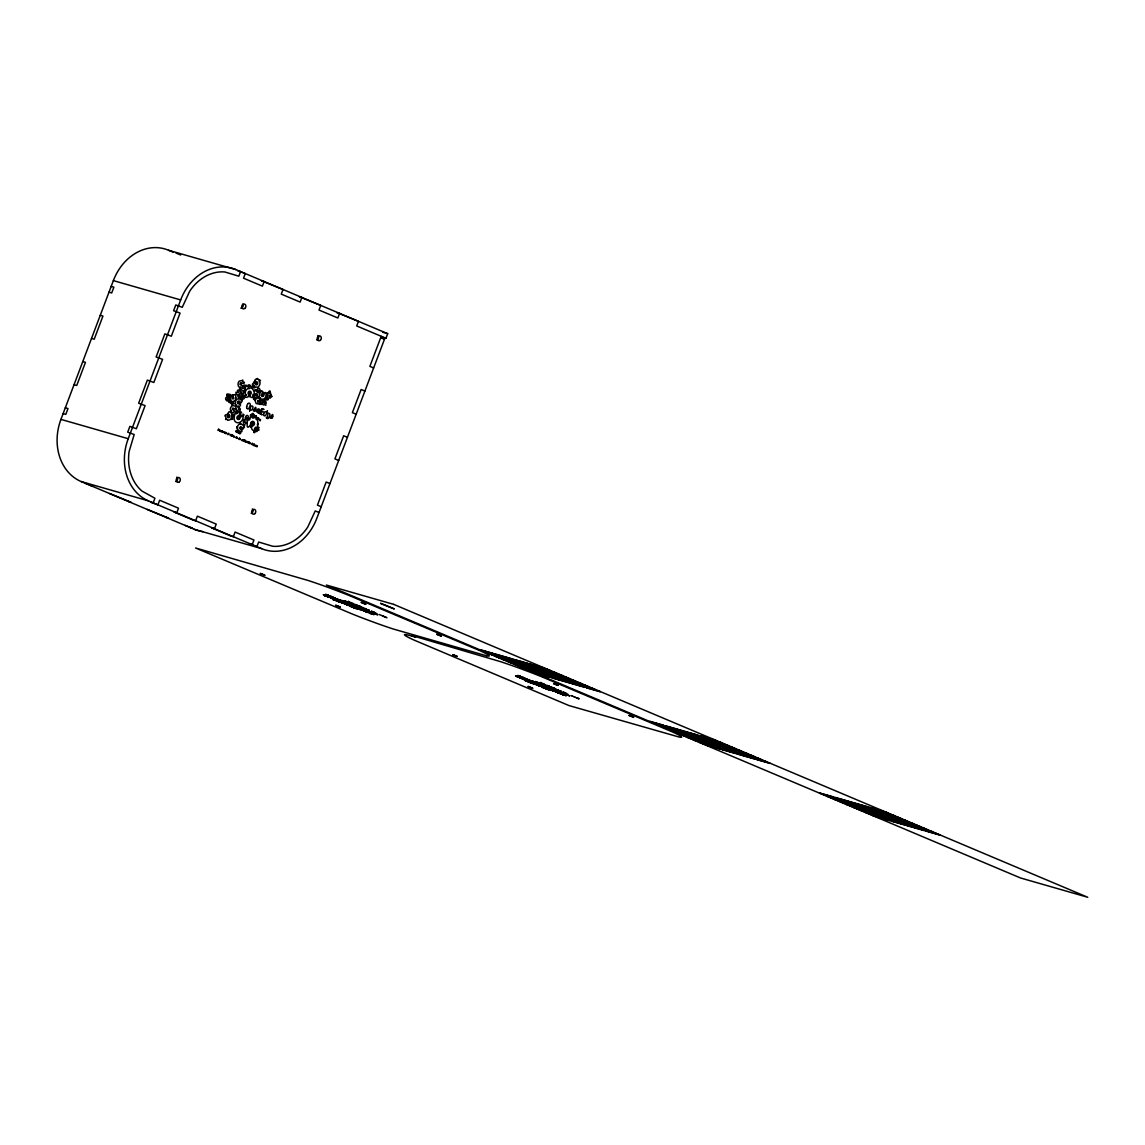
<?xml version="1.0" encoding="UTF-8"?>
<svg xmlns="http://www.w3.org/2000/svg" width="1145" height="1145" viewBox="0 0 1145 1145"><rect width="100%" height="100%" fill="white"/><g stroke="black" fill="none" stroke-linecap="round" stroke-linejoin="round"><path stroke-width="1.5" d="M252.616 388.126C254.247 383.661 249.624 387.225 252.601 388.227M256.094 415.964L255.936 416.408M259.128 429.819L258.641 430.348M245.359 440.396L244.944 441.655M245.703 440.396L245.116 441.641M228.843 399.934C227.755 403.426 223.475 398.074 226.839 397.072A2.004 1.66 -74 0 1 227.34 396.857L228.07 396.156L228.113 396.886A2.004 1.66 -74 0 1 228.571 397.129C231.29 397.558 223.704 399.419 229 399.533M257.596 424.638C259.128 425.511 257.754 422.061 257.51 424.494M223.976 432.581L224.391 431.822L224.52 432.681M229.873 394.352L230.732 394.868L229.844 395.512M219.167 429.69L219.396 430.606M227.826 416.379C230.245 414.29 229.014 418.283 227.855 416.394M260.087 420.759L259.443 419.442L260.445 419.528M256.866 445.877L256.924 446.893L257.095 445.849M240.565 427.886C241.752 430.091 240.808 425.396 240.507 427.944M257.983 392.306C257.654 386.695 259.686 394.037 259.901 391.232A1.947 1.603 -74 0 0 260.072 390.66L260.029 389.772A1.947 1.603 -74 0 0 259.829 389.257C258.827 385.693 254.576 391.891 257.725 392.263M265.969 405.23L265.84 405.273M243.999 422.634C245.889 421.761 245.059 418.698 243.055 419.8C245.144 421.26 241.709 421.646 243.985 422.748M244.314 425.783L243.756 424.58L244.729 424.68M242.167 439.651L242.01 440.467M251.671 444.188L252.229 444.646L252.243 443.086M222.76 431.264L222.373 431.88M238.375 432.08L238.289 433.268L238.489 432.109M223.017 432.094L223.289 432.051M256.065 416.723L256.265 415.95M249.252 395.555C251.471 396.514 247.506 397.458 249.08 395.626M270.334 397.229L270.392 398.016C266.656 399.691 266.241 393.222 269.046 393.436A2.218 1.832 -74 0 1 269.619 393.408L270.578 392.921L270.406 393.737A2.218 1.832 -74 0 1 270.807 394.181C273.34 395.841 265.325 394.71 270.563 396.971M255.707 393.694C258.441 392.048 258.011 399.634 255.077 397.558A1.989 1.646 -74 0 1 254.648 397.272L254.204 396.571A1.989 1.646 -74 0 1 254.104 395.984C252.959 393.551 258.326 398.388 255.364 393.851M233.537 408.622L233.022 409.567M246.619 406.561L247.52 404.171M355.737 608.525L351.057 606.406M243.112 395.211C245.774 393.823 244.815 400.621 242.425 398.875A1.832 1.503 -74 0 1 242.039 398.446L241.667 397.787A1.832 1.503 -74 0 1 241.581 397.229C240.693 395.025 245.245 399.462 242.812 395.383M380.798 337.46L384.563 339.049L316.836 518.299A49.521 40.848 -74 0 1 261.632 548.641L194.349 529.319L81.18 481.558A49.521 40.848 -74 0 1 60.943 419.385L113.369 280.611A49.521 40.848 -74 0 1 168.573 250.268L235.87 269.59L387.697 333.667L385.951 338.29L380.899 336.845M261.632 548.641L148.464 500.88A49.521 40.848 -74 0 1 128.226 438.707L180.667 299.933A49.521 40.848 -74 0 1 235.87 269.59M220.141 430.134L219.726 431.221L220.141 430.563M220.985 430.935L220.727 431.636L221.128 430.978M221.2 430.806L222.302 430.935L222.101 432.209L222.159 430.935M229.816 434.986L230.088 434.298M231.905 434.499L231.018 435.973L231.433 434.785M233.437 436.531L233.279 435.587L233.294 436.488M254.09 385.994L253.603 387.296L254.405 387.883L255.249 386.853A3.736 3.091 -74 0 0 256.194 387.01C257.897 389.2 261.947 382.487 259.242 381.385C260.201 377.821 252.158 378.508 256.065 381.943A1.546 1.274 -74 0 1 257.711 382.816A1.546 1.274 -74 0 1 256.709 384.806A1.546 1.274 -74 0 1 255.178 383.732C254.419 380.755 250.311 385.665 253.575 385.092A3.736 3.091 -74 0 0 254.076 385.994M236.986 437.361L237.058 438.506L236.886 437.304M249.682 410.912L250.24 409.638A1.446 1.188 -74 0 0 252.372 409.166L252.888 407.792A1.46 1.202 -74 0 0 252.243 406.017A1.46 1.202 -74 0 0 250.655 406.919L249.639 410.969M243.871 440.868L243.971 440.095M244.186 439.752L243.928 440.281M381.228 336.301L369.864 366.371L373.642 367.96M245.831 441.34L245.717 442.099M267.744 393.107C266.985 391.475 266.613 395.368 267.773 393.279M243.241 441.054L243.27 440.481M255.02 400.421L255.349 399.405M253.131 444.918L252.93 443.931L253.217 444.847M240.207 413.603L238.632 415.678A1.947 1.603 -74 0 0 236.915 417.796A1.947 1.603 -74 0 0 238.632 419.485A1.947 1.603 -74 0 0 240.164 417.195C244.458 415.363 244.744 414.891 242.983 414.075C245.173 425.554 229.558 426.083 235.469 412.944L236.643 413.817A4.666 3.85 -74 0 1 237.802 413.188C238.232 409.824 239.477 412.2 240.321 413.374M525.383 680.631L531.194 682.277L529.019 681.79M254.748 381.199C252.587 381.929 255.979 382.974 254.619 381.399M240.264 403.799L240.164 402.553L240.894 403.026M233.122 397.243C234.94 398.732 231.09 398.474 232.95 397.258M238.704 406.375C240.593 408.092 236.528 407.763 238.532 406.389M361.605 607.88L360.217 607.251L363.752 608.696L358.142 606.564M246.748 419.657C243.355 420.115 246.404 413.087 248.179 416.064A2.018 1.66 -74 0 1 248.522 416.479L248.766 417.324A2.018 1.66 -74 0 1 248.723 417.954C249.252 420.759 245.331 414.175 247.034 419.657M255.364 398.918L254.519 398.875L254.677 400.077M241.652 394.367C243.198 395.784 239.462 394.839 241.881 394.037M239.52 438.263L238.861 439.294L239.377 438.134M243.642 392.792L243.355 393.651L241.566 393.064C239.978 390.903 242.11 386.967 243.813 388.384A2.333 1.918 -74 0 1 244.357 388.627L245.388 388.613L244.958 389.343A2.333 1.918 -74 0 1 245.159 390.001C246.733 392.764 240.078 387.912 243.942 392.649M253.975 432.595C256.68 432.839 252.43 430.148 254.09 432.452M240.235 415.864L241.008 415.32M237.63 390.416C238.919 388.999 239.992 391.232 240.421 392.807C239.505 393.823 238.146 396.156 237.301 394.696A2.261 1.875 -74 0 1 236.786 394.438L235.798 394.395L236.242 393.708A2.247 1.846 -74 0 1 236.07 393.078C234.525 390.273 241.065 395.368 237.358 390.588M241.051 415.148L240.35 414.404L240.207 415.907M242.296 429.661L242.439 428.416L243.026 429.06M258.87 427.758C258.112 425.668 259.042 429.504 255.779 427.171A5.568 4.594 -74 0 1 254.591 428.302C255.407 433.84 248.608 427.801 252.916 425.825A2.319 1.918 -74 0 0 254.376 422.806A2.319 1.918 -74 0 0 251.871 421.56A2.319 1.918 -74 0 0 250.683 424.695C245.631 431.479 247.506 422.963 247.477 419.771C251.013 421.575 249.281 416.494 251.828 416.436C252.229 421.217 257.496 413.731 255.936 419.027C260.258 418.998 255.249 430.491 258.827 427.958M265.669 401.609C262.692 406.833 265.339 398.718 263.636 401.108A1.989 1.646 -74 0 0 263.193 401.466L262.735 402.253A1.989 1.646 -74 0 0 262.606 402.854C261.346 406.575 267.916 404.743 265.797 401.881M229.716 395.569L229.73 394.452M227.726 413.789L227.469 414.991L227.612 413.76M240.121 439.565L240.278 438.535L239.978 439.565M236.9 427.801C236.042 425.496 238.804 427.514 237.058 427.844M239.405 403.512L239.262 403.598A1.46 1.202 -74 0 1 237.559 403.226A1.46 1.202 -74 0 1 238.131 401.179A1.46 1.202 -74 0 1 239.792 401.766C241.251 404.314 243.899 398.761 241.051 400.135A3.507 2.891 -74 0 0 240.407 399.448L240.636 398.159L239.148 398.961A3.507 2.891 -74 0 0 238.246 399.061C236.199 397.515 233.623 404.6 236.357 404.901C236.07 408.164 243.37 406.117 239.434 403.541M239.004 401.866C240.106 404.257 236.672 402.052 238.847 401.795M231.548 419.471L232.091 417.753L232.678 418.927M271.837 396.514C271.88 394.553 269.991 397.744 271.78 396.671M240.565 433.354C240.65 430.835 238.174 434.9 240.479 433.554M244.458 425.582L244.772 424.881M260.158 420.544L260.502 419.743M267.4 399.29C267.229 401.28 269.418 398.231 267.515 399.133M218.824 429.089L218.08 430.52L218.523 429.332M228.757 433.282L228.012 434.714L228.456 433.526M233.494 408.722L233.437 409.567M541.628 686.098L530.779 682.248L544.648 687.515L541.814 686.17M240.593 384.305C240.378 381.786 242.425 384.849 240.708 384.405M261.861 399.963C261.418 402.496 264.438 399.018 261.99 399.791M232.75 395.383C233.251 393.451 230.789 396.07 232.664 395.526M263.436 394.41C261.561 393.379 262.09 397.859 263.464 394.41M255.564 384.004C255.721 381.213 258.842 383.89 255.836 384.004M255.206 430.205C258.741 428.001 254.419 432.452 256.222 431.536A1.546 1.274 -74 0 0 256.623 431.508L257.181 431.193A1.546 1.274 -74 0 0 257.468 430.835C259.543 428.917 254.963 426.928 255.192 429.962M344.674 601.884L343.643 601.468L359.172 607.294M562.796 694.586L561.451 693.942L566.317 695.745L562.309 694.471L563.698 694.986M522.005 678.527L519.515 677.582L522.65 678.913M254.176 443.931L253.804 445.591L254.319 444.446M359.673 609.455L358.542 608.882L366.887 611.816L361.62 609.899M329.374 596.931L335.413 599.035L328.229 596.717L329.359 596.917M360.045 608.911L361.219 609.326L357.999 607.995L364.768 610.614L355.952 607.337L360.274 609.297M365.012 610.17L371.08 612.747L369.992 612.389M567.233 695.13L555.039 690.507L556.799 691.294M332.995 598.635L334.183 599.107L331.492 598.162L334.698 599.293L326.311 595.887M522.721 678.942L526.872 680.66M342.885 602.957L344.144 603.472L336.444 600.753L352.517 606.435L349.554 605.032M223.418 431.608L223.06 432.424M560.019 691.208L559.032 690.778L560.935 691.537L549.7 687.544L558.273 690.578M353.032 606.693L354.191 607.251L350.699 606.034L359.101 608.983M547.31 686.685L546.008 686.241L551.275 688.374L539.195 683.808M544.605 687.873L552.448 690.392L548.083 688.431L551.661 689.82M529.577 681.304L523.179 678.37L524.639 678.985M252.945 413.445L252.086 413.76L253.088 413.502M563.254 694.786L562.438 694.4M362.893 609.011L357.269 606.922L359.587 607.623M551.661 688.56L549.342 687.973L557.1 690.907L552.334 689.376L553.493 689.633M565.401 694.299L569.909 695.931L564.871 694.128M540.311 686.27L538.88 685.583M342.813 602.957L339.092 601.368M343.171 603.243C344.731 603.716 338.462 601.397 342.827 603.114M534.958 684.037L536.418 684.567L534.615 683.866M549.256 688.059C552.835 689.104 548.426 688.045 549.242 687.945M558.245 692.811L553.679 690.893L561.851 693.984L557.343 692.467M560.177 692.968L560.864 693.297L555.397 690.678M344.817 602.041L347.894 603.129L345.89 602.513M537.463 683.336L540.311 684.381L535.531 682.248M339.736 602.141L336.888 600.71M520.989 677.811L515.579 675.851L516.939 676.351M366.014 608.911C367.745 610.485 363.638 607.995 361.104 607.694M559.175 691.909L561.122 692.453L552.792 688.789M548.956 687.572L543.603 685.64L546.995 686.614M359.644 608.983L360.36 609.197M549.943 689.562L552.863 690.478M551.79 690.063L554.166 691.222M356.095 606.006L347.278 602.198M536.661 682.907L534.371 681.676L541.642 683.851L539.424 683.279M354.835 607.093L356.854 607.852L352.946 606.435M372.34 611.616L371.51 611.201M552.434 687.572L551.203 687.114L552.047 687.444M564.485 692.696C569.122 694.614 563.884 692.439 564.786 692.797M560.807 692.424L559.504 692.067M367.116 610.085L358.185 606.907M542.773 687.372L544.39 687.859L541.685 686.9M330.29 597.404L329.173 597.06L332.537 598.119M359.487 608.238C365.04 610.428 354.85 605.977 361.748 609.255M522.134 678.226C524.253 678.985 519.758 677.554 524.668 679.2M553.336 689.576L550.716 688.732L554.323 690.478L550.588 689.175L555.325 690.507M350.814 603.758L347.55 602.614L352.216 604.216M541.642 684.395L544.276 685.311L539.223 683.536L548.398 687L547.009 686.599M325.065 595.743L324.135 595.357L326.554 596.259M516.323 676.18L515.608 675.894L521.204 678.055M328.343 595.357L325.495 594.369L328.386 595.371L326.382 594.584M520.488 676.437L517.626 675.45L520.517 676.452L519 675.865M523.465 678.527L522.607 678.284L523.322 678.57M346.32 602.513L344.888 602.041M346.549 602.8L347.736 603.114M349.225 604.131L345.819 602.928L352.789 605.648L348.295 604.116M538.694 683.88L539.581 684.266M354.664 605.777L356.51 606.435L351.558 604.617M361.992 610.271L361.705 609.984M538.594 685.096L540.812 685.798M541.556 686.843L542.587 687.157M371.094 612.203L377.764 614.836L372.154 612.775L375.088 614.049M560.062 692.253L563.34 693.326L562.581 692.968M366.958 610.8L370.164 612.045L367.559 611.416M559.676 692.453L563.211 693.827L555.683 690.821L557.973 691.609L556.613 691.194M333.567 598.549C338.949 600.667 326.454 595.844 332.565 597.847M527.501 680.316L523.723 678.513M349.483 605.018L345.16 603.601L348.237 604.674M355.737 607.981C349.068 605.447 357.698 609.312 354.206 607.651M539.467 685.54L540.311 685.597M327.126 596.23L325.123 595.386L329.932 597.103M341.153 600.724L335.714 599.164L343.901 602.699M536.261 682.792L532.325 681.017M344.473 601.826L341.353 600.452L344.845 601.769L342.226 600.595L344.158 601.182M538.193 682.635L539.51 683.078L535.016 681.561L542.844 684.782L542.029 684.653M525.14 680.66L532.654 683.508M339.607 601.025L331.907 598.348M357.312 608.467L355.193 607.294L356.582 608.267M338.72 601.655L337.575 601.182L339.292 601.926M528.103 681.447L534.658 684.166L533.77 683.679M373.943 613.62L374.83 613.806L372.569 612.933M539.281 685.368L539.61 685.597M343.056 602.413L343.786 602.642M534.658 683.236L532.182 682.477L535.803 683.708M360.575 608.424L361.348 608.553M355.351 607.48L353.175 606.75M560.664 693.755L559.69 693.383L561.05 693.884M525.627 679.915C527.959 680.688 521.361 678.47 524.925 679.772M324.593 595.371L323.42 594.756L324.822 595.271M532.625 682.162L535.245 683.508M556.527 690.707L554.08 689.777L556.57 690.664M340.695 600.08L340.494 600.009M366.343 609.412L366.915 610.013L366.672 609.183M552.548 688.388L555.897 689.777L553.436 688.66M559.719 691.036L557.672 690.549L559.046 691.093M558.402 690.85L558.975 691.093M339.321 600.137L343.056 601.511M343.171 602.614L342.183 602.27M535.202 682.592L531.18 681.175L532.84 681.618M553.937 688.274C558.245 689.963 551.547 687.415 553.865 688.159M548.412 689.319L549.6 689.748L548.441 689.347M362.035 607.78L362.621 608.224M531.251 681.962L530.521 681.805L532.539 682.477M333.138 597.275L331.019 596.445L333.209 597.275M356.238 606.592L358.7 607.508L357.526 607.151M366.271 611.573L371.352 613.334L369.864 613.033M530.106 681.175L532.539 682.077M534.414 681.948L535.116 682.205M350.442 606.063L348.881 605.519L351.744 606.564M344.888 601.239C350.914 603.487 342.198 600.238 344.387 601.053M366.472 609.584L368.132 610.142M525.169 679.772L524.109 679.4M524.353 679.572L525.283 679.786M558.631 690.564L555.583 689.347L557.171 689.963M367.359 611.072L366.343 610.772L374.172 614.65L364.368 610.872L368.046 611.988L366.457 611.416M544.82 687.329L548.956 689.004L544.82 687.472M552.362 690.02L553.851 690.592L551.031 689.748M356.682 608.353L358.499 609.326L355.751 608.482M536.991 683.136L537.721 683.322M553.965 691.294L548.956 689.261M366.815 609.798L363.809 608.367M534.758 684.052C538.737 685.526 530.779 682.778 534.314 683.751M550.287 689.19L551.403 689.576L550.201 689.118M338.591 601.526L337.847 601.211M532.597 683.465L529.491 682.134L531.251 682.978M538.536 685.669L537.005 684.982L538.722 685.597M328.458 596.917L327.055 596.488L328.229 596.717M364.411 608.682L365.04 608.882M359.501 608.639L361.534 609.154M365.112 611.172L366.228 611.774M549.915 687.615L551.131 688.374M552.82 689.347C549.686 688.26 554.838 690.893 552.505 689.805M557.357 692.253L559.018 692.911L558.345 692.625M348.323 602.299L349.969 603M370.665 612.103L369.363 611.516L370.45 611.874M515.937 676.022L516.681 676.251M532.468 681.003L534.629 682.048M551.36 689.147L552.262 689.605M346.033 602.571L346.878 602.728M356.882 606.464L358.414 606.821M561.036 691.265L559.977 690.85L561.265 691.308M367.302 611.273L363.151 609.741L364.668 610.213M529.147 682.005L530.622 682.649M334.097 599.98L332.851 599.508L337.016 600.91M574.761 697.062L573.845 696.675L575.305 697.205M362.235 607.294L363.809 607.952M371.624 611.273L372.01 611.43M366.042 611.688L365.756 611.602M552.548 690.12L554.094 690.235M540.927 682.721L540.197 682.449M535.516 681.576L536.103 681.948M547.925 685.655L549.514 686.327M540.683 685.211L544.905 686.757L541.986 685.583M550.645 687.945L551.303 688.374M548.298 688.889L547.482 688.56L548.398 688.875M324.164 595.014L323.462 594.799L325.438 595.615M334.297 599.121L333.581 598.549L337.431 600.209M524.825 679.142L526.528 679.944M341.41 601.926L338.39 600.724L342.684 602.213M383.432 616.225L385.264 617.069M385.321 617.083L384.262 616.654L386.967 617.742M519.973 677.854L520.56 677.94M530.478 681.618L528.689 680.889L532.854 682.549M545.564 688.345L547.925 689.419L543.803 687.93L546.995 689.09M577.524 698.192L576.35 697.691L577.896 698.293M350.399 602.342L352.531 603.186M360.56 606.607C356.152 604.861 363.38 607.78 360.489 606.549M542.687 683.493L544.347 684.252L543.059 683.651M538.751 685.283L537.964 684.896L539.223 685.483M551.618 689.333L553.336 690.12M552.563 690.049L553.378 690.163M546.58 688.846L546.881 688.975M571.326 695.587L571.784 695.716M355.15 604.374L354.864 604.245M564.614 692.725L562.882 692.052L564.156 692.525M364.468 610.113L364.411 609.942M547.825 688.76L542.644 686.928L543.875 687.601M373.642 612.117L375.603 613.047M373.384 613.233L369.778 611.659M379.152 614.493L382.602 615.881M541.943 683.121L541.513 682.95M536.848 682.835L536.318 682.606M333.896 599.937C332.036 598.849 343.257 602.442 335.957 600.366M359.272 607.852L364.954 609.813L362.564 608.854M371.51 613.906L369.549 613.09L371.753 613.892M535.001 683.608C530.006 681.59 535.474 684.252 533.828 683.522M357.183 606.993L357.898 607.165L357.111 606.864M522.435 678.484L523.465 678.913M541.127 683.679L542.115 684.095L541.098 683.737M531.051 682.062L532.854 682.764M551.632 689.734L552.692 690.177M562.51 693.984L561.079 693.484L562.095 693.956M343.257 601.726L345.904 602.742L342.956 601.64M358.671 605.777L357.97 605.591L358.9 605.963M375.002 612.775L374.029 612.289M385.793 617.355L386.352 617.47M518.47 675.664L520.574 676.423M535.402 682.806L538.05 683.837L534.558 682.592L537.449 683.622L536.733 683.293M567.319 693.913L567.691 693.984M578.74 698.736L577.881 698.393L579.112 698.822M530.707 681.847L531.695 682.162M345.017 601.254L344.201 600.896L347.379 601.984L345.518 601.383L346.563 601.755M353.175 603.487L353.733 603.73M357.541 605.333L355.895 604.732L356.71 604.946M361.19 608.482L359.816 607.981L360.89 608.353M545.292 684.553L545.807 684.753M548.04 685.812L549.672 686.399M528.503 682.048L528.117 681.876M552.176 689.175L552.491 689.233M559.075 692.281L559.275 692.253M531.037 682.806L532.053 683.236M382.645 332.222L387.697 333.667M381.199 338.09L384.563 339.049M113.369 280.611L180.667 299.933M111.194 286.393L113.885 287.166L111.695 292.948L109.004 292.175M100.259 315.304L102.95 316.077L94.219 339.206L91.528 338.433M82.784 361.562L85.474 362.335L76.744 385.464L74.039 384.691M65.308 407.82L67.999 408.593L65.809 414.375L63.118 413.603M60.943 419.385L128.226 438.707M81.18 481.558L148.464 500.88M85.889 483.548L93.303 486.31L90.612 485.537M109.476 493.495L131.017 502.226L128.326 501.453M147.19 509.411L168.744 518.155L166.054 517.383M184.917 525.34L192.317 528.103L189.626 527.33M331.52 597.046L335.728 598.434L332.809 597.504M337.431 599.365L334.884 598.434M338.805 599.765L336.272 598.835M339.764 600.982L336.358 599.379M348.266 603.916L350.012 604.345M368.404 610.342L366.858 609.727M373.442 612.131L373.986 612.332M480.227 649.687L493.509 653.509M495.527 654.081L528.16 663.456M530.192 664.043L543.474 667.85M480.084 649.902L512.731 659.277M514.749 659.864L547.382 669.224M483.992 651.276L497.288 655.097M499.306 655.67L531.938 665.045M533.956 665.631L547.253 669.439M483.863 651.491L516.495 660.865M518.513 661.452L551.146 670.827M487.77 652.879L501.052 656.686M503.07 657.273L535.717 666.633M537.735 667.22L551.017 671.042M487.641 653.094L520.274 662.454M522.292 663.041L554.924 672.416M491.534 654.468L504.831 658.275M506.849 658.862L539.481 668.236M541.499 668.809L554.795 672.63M491.405 654.682L524.038 664.057M526.056 664.63L558.703 674.004M495.313 656.056L508.609 659.878M510.627 660.45L543.26 669.825M545.278 670.397L558.56 674.219M495.184 656.271L527.816 665.646M529.834 666.218L562.467 675.593M499.091 657.645L512.373 661.466M514.391 662.039L547.024 671.414M549.042 672L562.338 675.808M498.948 657.86L531.581 667.234M533.613 667.821L566.245 677.182M502.855 659.248L516.152 663.055M518.17 663.642L550.802 673.002M552.82 673.589L566.102 677.411M502.727 659.463L535.359 668.823M537.377 669.41L570.01 678.785M506.634 660.837L519.916 664.644M521.934 665.231L554.566 674.605M556.584 675.178L569.881 678.999M506.491 661.051L539.138 670.426M541.156 670.999L573.788 680.373M510.398 662.425L523.694 666.247M525.712 666.819L558.345 676.194M560.363 676.767L573.659 680.588M510.269 662.64L542.902 672.015M544.92 672.587L577.552 681.962M514.177 664.014L527.459 667.836M529.477 668.408L562.123 677.783M564.141 678.37L577.423 682.177M514.048 664.229L546.68 673.603M548.698 674.19L581.331 683.551M517.941 665.603L531.237 669.424M533.255 670.011L565.888 679.371M567.906 679.958L581.202 683.765M517.812 665.832L550.444 675.192M552.462 675.779L585.095 685.154M521.719 667.206L535.001 671.013M537.019 671.6L569.666 680.974M571.684 681.547L584.966 685.368M521.59 667.42L554.223 676.795M556.241 677.368L588.873 686.742M525.498 668.794L538.78 672.616M540.798 673.188L573.43 682.563M575.448 683.136L588.745 686.957M525.355 669.009L557.987 678.384M560.005 678.956L592.652 688.331M529.262 670.383L542.558 674.205M544.576 674.777L577.209 684.152M579.227 684.739L592.509 688.546M529.133 670.598L561.766 679.973M563.784 680.545L596.416 689.92M533.04 671.972L546.322 675.793M548.341 676.366L580.973 685.74M582.991 686.327L596.287 690.134M532.897 672.187L565.544 681.561M567.562 682.148L600.195 691.508M536.805 673.575L550.101 677.382M552.119 677.969L584.751 687.329M586.77 687.916L600.052 691.737M516.681 676.623L518.685 677.353L517.654 676.981M550.845 686.914L550.101 686.671L551.217 687.114M557.458 689.791L558.817 690.278L558.073 690.02M563.898 692.453L563.111 692.138M571.498 695.659L573.373 696.461M576.25 697.663L577.395 698.149M649.974 721.321L663.27 725.143M665.288 725.73L697.92 735.09M699.938 735.677L713.22 739.484M649.845 721.55L682.477 730.911M684.495 731.498L717.128 740.872M653.752 722.924L667.034 726.731M669.052 727.318L701.685 736.693M703.703 737.265L716.999 741.087M653.609 723.139L686.241 732.514M688.274 733.086L720.906 742.461M657.516 724.513L670.813 728.32M672.831 728.907L705.463 738.282M707.481 738.854L720.763 742.676M657.387 724.728L690.02 734.102M692.038 734.675L724.67 744.05M661.295 726.102L674.577 729.923M676.595 730.496L709.227 739.87M711.245 740.443L724.542 744.264M661.152 726.316L693.798 735.691M695.817 736.264L728.449 745.638M665.059 727.69L678.355 731.512M680.373 732.084L713.006 741.459M715.024 742.046L728.32 745.853M664.93 727.905L697.563 737.28M699.581 737.867L732.213 747.227M668.837 729.293L682.119 733.101M684.137 733.687L716.784 743.048M718.802 743.635L732.084 747.456M668.709 729.508L701.341 738.868M703.359 739.455L735.992 748.83M672.602 730.882L685.898 734.689M687.916 735.276L720.548 744.651M722.567 745.223L735.863 749.045M672.473 731.097L705.105 740.471M707.123 741.044L739.756 750.419M676.38 732.471L689.662 736.292M691.694 736.865L724.327 746.239M726.345 746.812L739.627 750.633M676.251 732.685L708.884 742.06M710.902 742.633L743.534 752.007M680.159 734.059L693.441 737.881M695.459 738.453L728.091 747.828M730.109 748.415L743.406 752.222M680.015 734.274L712.648 743.649M714.666 744.236L747.313 753.596M683.923 735.648L697.219 739.47M699.237 740.056L731.87 749.417M733.888 750.004L747.17 753.811M683.794 735.877L716.426 745.238M718.445 745.824L751.077 755.199M687.701 737.251L700.983 741.058M703.001 741.645L735.634 751.02M737.652 751.592L750.948 755.414M687.558 737.466L720.205 746.841M722.223 747.413L754.856 756.788M691.466 738.84L704.762 742.661M706.78 743.234L739.412 752.609M741.43 753.181L754.712 757.002M691.337 739.055L723.969 748.429M725.987 749.002L758.62 758.376M695.244 740.429L708.526 744.25M710.544 744.822L743.177 754.197M745.209 754.784L758.491 758.591M695.101 740.643L727.748 750.018M729.766 750.605L762.398 759.965M699.008 742.017L712.304 745.839M714.323 746.425L746.955 755.786M748.973 756.373L762.269 760.18M698.879 742.232L731.512 751.607M733.53 752.193L766.162 761.568M702.787 743.62L716.069 747.427M718.087 748.014L750.734 757.375M752.752 757.961L766.034 761.783M702.658 743.835L735.29 753.195M737.308 753.782L769.941 763.157M706.551 745.209L719.847 749.016M721.865 749.603L754.498 758.978M756.516 759.55L769.812 763.371M819.72 792.97L833.016 796.777M835.034 797.364L867.667 806.738M869.685 807.311L882.981 811.132M819.591 793.184L852.224 802.559M854.242 803.132L886.874 812.506M823.498 794.558L836.78 798.38M838.798 798.952L871.445 808.327M873.463 808.9L886.745 812.721M823.369 794.773L856.002 804.148M858.02 804.72L890.653 814.095M877.227 810.503L890.524 814.31M827.262 796.147L840.559 799.969M842.577 800.541L875.209 809.916M827.134 796.362L859.766 805.736M861.784 806.309L894.417 815.684M831.041 797.736L844.323 801.557M846.355 802.13L878.988 811.504M881.006 812.091L894.288 815.898M830.912 797.95L863.545 807.325M865.563 807.912L898.195 817.272M834.819 799.339L848.101 803.146M850.12 803.733L882.752 813.093M884.77 813.68L898.066 817.501M834.676 799.553L867.309 808.914M869.327 809.501L901.974 818.875M838.584 800.928L851.88 804.735M853.898 805.321L886.531 814.696M888.549 815.269L901.831 819.09M838.455 801.142L871.087 810.517M873.105 811.089L905.738 820.464M842.362 802.516L855.644 806.338M857.662 806.91L890.295 816.285M892.313 816.857L905.609 820.679M842.219 802.731L874.866 812.106M876.884 812.678L909.516 822.053M846.126 804.105L859.423 807.926M861.441 808.499L894.073 817.874M896.091 818.46L909.373 822.267M845.998 804.32L878.63 813.694M880.648 814.281L913.281 823.641M849.905 805.694L863.187 809.515M865.205 810.102L897.837 819.462M899.87 820.049L913.152 823.87M849.776 805.923L882.409 815.283M884.427 815.87L917.059 825.244M853.669 807.297L866.965 811.104M868.983 811.69L901.616 821.065M903.634 821.638L916.93 825.459M853.54 807.511L886.173 816.886M888.191 817.458L920.823 826.833M857.448 808.885L870.73 812.707M872.748 813.279L905.394 822.654M907.412 823.226L920.694 827.048M857.319 809.1L889.951 818.475M891.969 819.047L924.602 828.422M861.212 810.474L874.508 814.295M876.526 814.868L909.159 824.243M911.177 824.829L924.473 828.636M861.083 810.689L893.715 820.063M895.733 820.65L928.38 830.01M864.99 812.063L878.287 815.884M880.305 816.471L912.937 825.831M914.955 826.418L928.237 830.225M864.861 812.292L897.494 821.652M899.512 822.239L932.144 831.613M868.769 813.666L882.051 817.473M884.069 818.06L916.701 827.434M918.719 828.007L932.016 831.828M868.626 813.88L901.258 823.255M903.29 823.827L935.923 833.202M872.533 815.254L885.829 819.061M887.847 819.648L920.48 829.023M922.498 829.595L935.78 833.417M872.404 815.469L905.037 824.844M907.055 825.416L939.687 834.791M876.311 816.843L889.593 820.664M891.611 821.237L924.244 830.612M926.262 831.184L939.558 835.006M348.481 602.485L347.651 602.127L349.053 602.571M341.468 601.053L339.478 600.309M384.419 616.697L384.119 616.582M535.946 681.762L534.973 681.733L536.232 681.89M533.599 682.134L531.953 681.49M336.358 600.953L336.501 600.996M541.113 684.195L539.696 683.679M362.092 608.124L361.677 607.938M358.957 607.279L358.228 606.721M366.157 609.67L365.126 609.426L366.901 609.97M363.623 609.77L362.893 609.426L366.014 611.044M554.624 688.474L555.783 688.961M341.024 600.853L339.65 600.323M341.782 601.855L341.038 601.511L342.155 601.755M382.63 615.967L383.389 616.325M348.366 604.589L347.937 604.66M368.533 610.371L367.645 609.655L368.991 610.156M367.645 612.375L368.075 612.518M526.814 680.03L525.755 679.658L527.53 680.144M349.125 601.783L348.166 601.368L349.382 601.869M365.856 609.283L365.241 608.567M541.413 682.921L540.726 682.62M360.017 608.467L360.031 608.052M325.495 595.472L327.47 596.545M347.479 603.2L346.806 602.928M337.961 600.094L337.303 599.865M552.82 688.488L553.751 688.961M547.983 688.675L545.349 687.658M578.111 698.493L577.724 698.221M539.696 683.708L543.188 684.882M352.116 604.202L351.071 603.844M336.63 600.252L337.474 600.781M528.761 681.347L526.872 680.631M368.017 609.755L369.449 610.357M365.126 608.539L366.314 609.455M362.536 608.94L364.482 609.641L362.55 608.825M528.661 680.516L527.845 680.244L529.305 680.903M560.163 690.836L560.134 690.922M553.708 690.32L556.914 691.694L553.879 690.836M346.692 604.674L344.86 603.887L348.237 605.19L346.291 604.36M354.964 608.038L353.834 607.566M370.436 613.133L369.649 612.732M540.011 686.055L538.465 685.454M327.098 596.116L328.858 596.674M324.908 595.6L326.268 596.216L325.509 595.901M342.527 602.685L341.568 602.37M358.342 608.167L359.029 608.496M541.413 684.91L541.785 685.039M546.995 685.34L547.882 685.655M563.225 693.283L563.297 693.269M343.729 602.671L347.794 604.374M339.993 601.712L338.734 601.111L339.607 601.597M365.183 610.357L361.104 608.453M339.263 600.595L341.725 601.54M357.154 608.482L359.687 609.469M558.044 692.568L557.171 692.138M366.028 611.158L368.203 612.031M357.97 606.578L358.714 606.864M359.53 607.465L362.378 608.567M562.51 693.04L561.608 692.682L562.911 693.169M337.26 599.064L339.621 600.066M527.029 679.515L531.752 681.146L529.391 680.144M528.403 679.915L529.906 680.545M576.522 697.777L576.021 697.62M558.832 692.181L560.377 692.568M328.515 596.588L328.042 596.373M335.814 600.137L334.87 599.765L336.601 600.238M536.404 683.179L534.6 682.363M527.945 681.218L527.072 680.889L530.049 681.547L528.689 680.674M538.021 683.594L538.937 683.894M348.896 602.599L349.955 603M342.441 601.268L345.318 602.542L344.588 602.213M351.672 606.764L350.656 606.406L354.478 607.866M563.555 693.355L566.217 694.4M538.25 683.679L539.009 683.823M351.529 604.603L354.621 605.891M528.732 681.318L532.511 683.007M347.078 604.159L346.133 604.059L346.849 604.245M362.836 608.725L368.991 611.373L367.531 610.772M338.977 600.481L338.19 600.066M540.955 684.095L541.628 684.395M553.078 690.564L553.879 690.85M376.433 613.391L376.862 613.548M523.208 678.785L521.318 678.141L522.134 678.513M560.349 693.126L558.359 692.224M524.753 678.069L521.047 676.91L524.782 678.169M340.179 601.755L341.539 602.27M354.606 606.936L352.946 606.392M520.66 677.625L520.045 677.554M359.33 609.054L361.834 610.213M565.702 694.457L564.714 694.027M557.83 692.51L558.588 692.51M327.67 595.071L328.443 595.328M332.694 598.062L333.696 598.391L332.136 597.633M523.666 678.126L527.874 679.529L524.51 678.384M332.25 596.831L328.887 595.786L332.336 597.275M357.512 606.778L358.786 607.108M524.396 677.926L523.065 677.439L524.024 677.869M554.323 690.22L552.491 689.419M341.324 602.07L342.698 602.642M385.951 338.29L356.71 325.953L358.457 321.33L336.902 312.599L339.593 313.372L337.847 317.995L318.997 310.037L320.743 305.414L299.188 296.684L301.879 297.457L300.133 302.08L281.269 294.122L283.015 289.485L261.461 280.754L264.151 281.527L262.405 286.15L243.541 278.192L245.288 273.569L237.888 270.807L240.579 271.58L238.833 276.203L224.792 271.966A44.526 36.726 -74 0 0 189.684 291.259L182.255 307.304L175.786 304.942L173.596 310.724L180.066 313.086L171.321 336.215L164.866 333.853L156.121 356.982L162.59 359.344L153.845 382.473L147.376 380.111L138.645 403.24L145.1 405.602L136.369 428.731L129.9 426.369L127.71 432.152L134.18 434.513L129.113 451.559A44.526 36.726 -74 0 0 141.98 491.09L154.933 498.247L153.187 502.87L150.496 502.097L157.895 504.859L159.642 500.236L178.505 508.194L176.759 512.817L174.069 512.044L192.933 520.002L195.623 520.775L197.369 516.152L216.233 524.109L214.487 528.732L211.796 527.959L230.646 535.932L233.337 536.704L235.083 532.067L253.947 540.025L252.201 544.662L249.51 543.889L256.924 546.652L258.67 542.029L272.71 546.265A44.526 36.726 -74 0 0 307.805 526.972L315.247 510.928L319.026 512.516M175.986 253.031L180.695 255.02M168.573 250.268L173.296 252.258M364.897 391.089L361.133 389.5L352.388 412.629L356.167 414.218M347.422 437.347L343.657 435.758L334.912 458.887L338.691 460.476M329.946 483.605L326.168 482.016L317.437 505.145L321.201 506.734M355.122 607.408L356.353 608.253M549.328 689.848L550.645 690.406L546.537 689.075M255.793 446.221L256.065 445.233L256.294 446.092M231.762 419.385L232.592 419.127M266.599 418.197C268.932 420.444 271.666 413.173 268.517 413.13A1.56 1.288 -74 0 0 268.002 413.431L267.429 417.081A1.603 1.317 -74 0 0 267.873 417.281L267.501 418.125L266.413 417.338A1.474 1.217 -74 0 0 266.599 418.197M248.265 408.665A1.66 1.374 -74 0 1 247.592 408.693A1.975 1.632 -74 0 1 247.148 408.536M247.234 408.522A1.66 1.374 -74 0 1 246.733 406.618M248.222 408.679A1.932 1.589 -74 0 0 248.637 408.479A1.66 1.374 -74 0 0 249.295 407.606L250.197 405.201A1.632 1.345 -74 0 0 250.225 404.228L250.125 403.927A1.675 1.374 -74 0 0 247.606 404.185M252.344 508.967A2.476 2.047 -74 0 1 251.199 513.389M176.888 477.121A2.476 2.047 -74 0 1 175.743 481.558M317.881 335.499A2.476 2.047 -74 0 1 316.736 339.936M242.812 304.083A2.476 2.047 -74 0 1 240.751 308.134M202.937 531.666A49.521 40.848 -74 0 1 194.349 529.319M240.121 388.255C238.16 389.271 241.48 390.416 240.135 388.241M246.146 422.433C249.109 422.863 243.842 424.595 246.146 422.433M256.122 390.03C254.748 392.964 253.932 387.926 256.122 390.03M260.802 401.967C262.405 403.455 260.802 406.06 260.087 403.255C259.271 406.818 258.412 401.652 260.802 401.967M246.089 395.082L245.302 396.542C246.103 398.66 249.424 396.514 248.537 394.495A1.889 1.56 -74 0 1 248.551 391.805A1.889 1.56 -74 0 1 250.841 391.69A1.889 1.56 -74 0 1 250.583 394.381C247.792 397.344 254.834 399.133 252.601 395.454A4.537 3.736 -74 0 0 253.188 394.181L254.605 393.894C253.947 390.517 251.785 386.051 249.238 388.613C246.118 387.955 243.928 392.978 246.089 395.082M250.426 426.47C251.399 429.332 252.158 423.564 250.426 426.47M227.411 394.896L227.039 395.984L227.082 393.98L228.656 394.08L228.385 395.927L227.411 394.896M234.167 436.345L234.081 437.247L234.181 436.274M264.624 398.803L260.731 399.49C261.976 396.556 256.695 398.274 259.572 395.841A3.707 3.049 -74 0 1 259.586 394.71L259.013 392.964L260.144 393.107A3.678 3.034 -74 0 1 260.831 392.234C259.8 388.77 264.81 391.848 262.162 393.608A1.531 1.259 -74 0 0 261.461 395.726A1.531 1.259 -74 0 0 263.235 396.213A1.531 1.259 -74 0 0 263.736 394.052C266.957 389.014 266.527 397.229 264.624 398.803M231.175 410.812C230.875 414.204 237.387 412.086 232.349 409.252L232.764 408.021C234.124 408.421 238.232 410.797 235.984 407.849A3.149 2.591 -74 0 0 235.655 407.005L236.185 405.96L234.768 406.117A3.177 2.619 -74 0 0 234.009 405.86C232.75 403.927 228.385 408.98 231.175 410.812M250.054 443.043L249.968 443.959L250.111 442.943M229.172 402.296C228.385 397.988 232.764 404.786 229.172 402.296M250.383 385.908C247.864 385.307 249.81 388.928 247.864 386.996C246.776 384.978 249.853 383.761 250.383 385.908M238.89 417.539L239.105 418.841L239.419 416.637L237.731 416.723L237.63 418.712L238.89 417.539M248.866 393.036C250.884 396.113 250.068 389.858 248.866 393.036M257.468 378.494L256.938 379.41L257.468 378.494M245.531 385.765C245.259 385.207 243.155 384.047 244.243 386.91C245.431 389.601 247.449 383.274 245.531 385.765M259.815 380.412C261.847 380.483 258.613 380.856 259.843 380.34M260.731 400.163C258.627 403.255 256.738 396.671 258.169 403.956L256.094 403.469L255.149 400.707L256.28 398.331L258.355 397.472L258.498 398.36A2.505 2.061 -74 0 1 259.085 398.603L260.187 398.56L259.743 399.347A2.505 2.061 -74 0 1 259.972 400.049L260.731 400.163M263.837 392.792C262.606 394.51 262.921 391.318 263.908 392.935M243.599 383.489L240.464 382.745L240.006 384.505L242.84 385.75L242.554 387.325L240.636 386.895L239.963 387.797C236.772 386.309 237.874 380.169 240.665 380.813A3.12 2.576 -74 0 1 241.48 380.741L242.797 380.054L242.583 381.199A3.12 2.576 -74 0 1 243.141 381.829L244.415 382.401L243.599 383.489M251.628 415.02C249.309 417.796 250.784 412.744 251.628 415.02M232.006 404.772L232.306 403.097L233.838 403.956L232.965 401.909L231.118 403.212L232.006 404.772M252.1 422.119C250.111 423.407 252.344 426.97 252.501 423.12C253.675 426.87 254.562 421.446 252.1 422.033M253.274 415.492C255.349 414.29 255.593 416.866 252.973 417.109C250.984 415.835 255.12 412.214 253.274 415.492M235.741 397.487C236.586 400.965 233.451 401.509 231.047 401.695L231.175 400.435A3.263 2.691 -74 0 1 230.646 399.719L229.386 399.004L230.288 398.345A3.263 2.691 -74 0 1 230.374 397.329C228.8 394.381 233.394 395.941 232.134 398.803L233.723 398.818C231.576 393.15 236.772 393.694 235.741 397.487M267.629 391.633L267.629 391.633M269.791 392.434C266.456 392.191 271.823 389.2 269.791 392.434M224.964 433.039L225.78 432.409L224.964 433.039M227.383 419.786C231.118 422.19 234.668 413.402 229.258 411.57L228.156 412.93L228.828 414.805A1.46 1.202 -74 0 1 229.945 416.308A1.46 1.202 -74 0 1 228.499 417.696A1.46 1.202 -74 0 1 227.54 416.05C227.884 412.83 222.86 415.821 225.78 416.623A3.507 2.891 -74 0 0 225.923 417.667L225.608 419.514L226.638 418.941L227.383 419.786M239.835 423.807C231.233 429.575 247.606 435.944 239.734 428.302L240.565 426.484C241.738 428.745 246.461 428.001 243.541 426.198A3.421 2.82 -74 0 0 243.083 425.353L243.527 424.165L242.01 424.566A3.449 2.848 -74 0 0 241.137 424.409L240.751 423.292L239.835 423.807M238.732 398.088L239.062 396.385L240.607 397.315L239.763 395.197L237.874 396.413L238.732 398.088M232.449 434.943L231.777 436.145L232.449 434.943M246.662 442.271L247.12 441.412L246.676 442.185M248.637 443.101L249.266 441.827L248.651 443.058M259.228 410.168L258.169 413.202L259.729 409.838A1.603 1.317 -74 0 0 259.572 409.366L258.341 408.851A1.589 1.302 -74 0 0 257.926 409.066C255.421 416.351 257.324 407.606 259.228 410.168M235.87 431.322C237.215 435.129 238.217 427.457 235.87 431.322M238.732 409.423C240.693 413.66 240.851 405.444 238.747 409.295M266.155 398.832C263.393 399.319 266.084 401.394 266.699 399.304C268.002 397.1 263.15 397.773 266.155 398.832M235.741 437.648L236.514 436.975L235.77 437.519M247.649 442.671L248.393 441.97L247.678 442.557M253.947 410.096C255.349 410.955 256.494 411.398 253.603 411.026A1.574 1.302 -74 0 1 253.431 410.468L255.378 407.391A1.546 1.274 -74 0 1 255.85 407.577L256.122 409.624L253.947 410.096M270.878 417.238C272.224 418.14 273.426 418.497 270.521 418.168A1.574 1.302 -74 0 1 270.349 417.61L272.295 414.533A1.546 1.274 -74 0 1 272.768 414.705L273.054 416.766L270.878 417.238M253.517 398.904L253.889 397.916L253.517 398.904M226.667 433.053L225.679 433.726L226.638 433.196M233.766 415.291L233.58 416.751L234.124 414.189L232.621 414.433L232.22 415.707L233.766 415.291M257.496 417.567C253.932 421.804 261.919 418.741 257.51 417.496M235.026 411.384L236.328 412.987L237.745 411.284L236.457 409.767L236.571 411.799L235.026 411.384M240.149 412.314C241.194 414.633 242.683 411.012 240.164 412.3M242.511 439.737L242.182 440.653L242.668 439.723M263.693 413.946L263.665 414.032A1.446 1.188 -74 0 0 264.323 415.807A1.446 1.188 -74 0 0 265.912 414.905L267.458 410.797L266.356 412.257A1.474 1.217 -74 0 0 264.166 412.687L263.693 413.946M261.747 408.765L259.829 413.832L262.191 414.819L260.516 413.445L261.203 411.656L263.135 411.814L261.418 411.084L262.09 409.295L264.023 409.438L261.747 408.765M254.777 445.119L254.476 445.877L254.805 445.033M334.598 599.551L335.313 599.908L334.612 599.551M526.729 680.645L527.501 680.917L526.757 680.645M336.558 599.565L337.904 600.467L336.544 599.594M260.344 573.459L264.81 575.205L260.344 573.459M361.276 602.442L365.756 604.188L361.276 602.442M394.08 608.839L380.627 603.386L394.08 608.839M335.786 605.29L340.265 607.05L335.786 605.29M436.717 634.273L441.197 636.033L436.717 634.273M452.719 654.639L457.198 656.4L452.719 654.639M553.65 683.637L558.13 685.383L553.65 683.637M528.174 686.485L532.64 688.231L528.174 686.485M629.106 715.468L633.571 717.214L629.106 715.468M350.499 605.848L351.3 606.22L350.499 605.848M537.978 684.009L542.787 685.683L538.035 684.023M349.168 603.744C348.094 603.286 351.515 604.646 349.282 603.816M412.357 636.176L407.105 634.831A44.526 2.49 20.7 0 0 413.975 640.041L569.022 705.578L679.057 737.022A44.526 2.49 20.7 0 0 672.187 731.812L541.47 676.652A44.526 2.49 20.7 0 0 500.379 661.61L411.771 635.504L415.535 637.092L412.357 636.176M486.682 655.827L393.408 629.049A44.526 2.49 20.7 0 1 352.316 614.021L195.566 547.983L307.991 580.429A44.526 2.49 20.7 0 1 349.082 595.457L479.812 650.632A44.526 2.49 20.7 0 1 486.682 655.827M393.665 604.36L326.368 585.038L1020.467 877.957L1087.75 897.279L393.665 604.36M364.396 610.285L363.638 610.056L364.396 610.285M543.016 687.572L543.803 687.93L543.016 687.572M254.891 513.618A2.476 2.047 -74 0 0 254.576 509.453A2.476 2.047 -74 0 0 251.628 512.23A2.476 2.047 -74 0 0 254.891 513.618M179.45 481.773A2.476 2.047 -74 0 0 179.121 477.608A2.476 2.047 -74 0 0 176.187 480.399A2.476 2.047 -74 0 0 179.45 481.773M320.443 340.151A2.476 2.047 -74 0 0 320.113 335.986A2.476 2.047 -74 0 0 317.179 338.763A2.476 2.047 -74 0 0 320.443 340.151M245.001 308.306A2.476 2.047 -74 0 0 244.672 304.155A2.476 2.047 -74 0 0 241.724 306.932A2.476 2.047 -74 0 0 245.001 308.306"/></g></svg>
